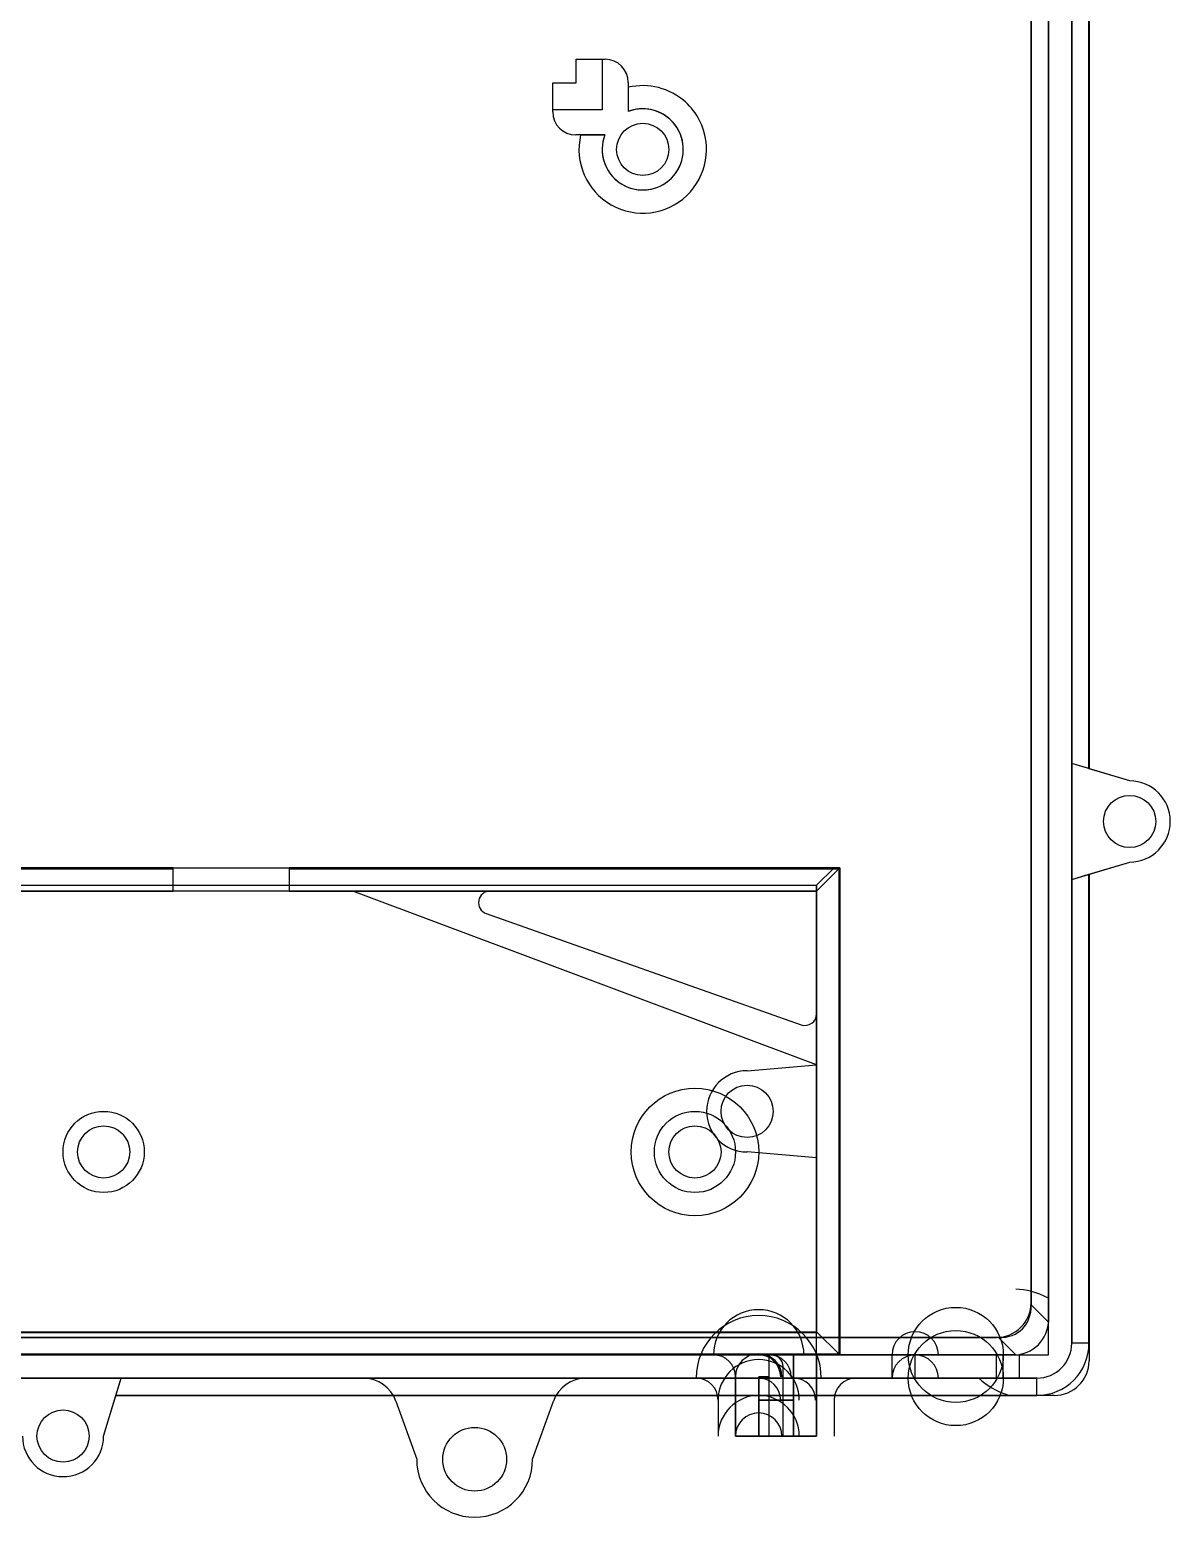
# Model space of a CAD drawing. Header units: millimetres. Extents: x -96 to 96, y -131 to 124.
# Drawn here: x -2.9 to 95.5, y -124 to 4.3 of the extents above; entities that cross this region are included whole.
import ezdxf

# ---------------------------------------------------------------- set-up
doc = ezdxf.new("R2010")
doc.units = ezdxf.units.MM
doc.layers.add('Body', color=7, linetype='CONTINUOUS')

msp = doc.modelspace()

# ---------------------------------------------------------------- linework, layer by layer
at = {"layer": 'Body'}
for p, q in [((85, -110, 2), (85, 110, 2)), ((85, -110, 2), (85, 110, 2)), ((87, -109), (87, 109)), ((87, -109), (87, 109)), ((87, 109, 64), (87, -109, 64)), ((87, 109, 64), (87, -109, 64)), ((87, -109, 62), (87, 109, 62)), ((87, -109, 62), (87, 109, 62)), ((85, 107.172, 59.51), (85, -107.172, 59.51)), ((85, 107.172, 59.51), (85, -107.172, 59.51)), ((85, -107, 62), (85, 107, 62)), ((85, -107, 62), (85, 107, 62)), ((85, 107, 64), (85, -107, 64)), ((85, 107, 64), (85, -107, 64)), ((83.5, -105.5, 61), (83.5, 105.5, 61)), ((83.5, -105.5, 61), (83.5, 105.5, 61)), ((83.5, -105.5, 64), (83.5, 105.5, 64)), ((83.5, -105.5, 64), (83.5, 105.5, 64)), ((83.51, 105.682, 61), (83.51, -105.682, 61)), ((83.51, 105.682, 61), (83.51, -105.682, 61)), ((88.49, -59.447, 61), (88.49, 59.447, 61)), ((88.49, -59.447, 61), (88.49, 59.447, 61)), ((88.5, 59.45, 64), (88.5, -59.45, 64)), ((88.5, 59.45, 61), (88.5, -59.45, 61)), ((88.5, 59.45, 64), (88.5, -59.45, 64)), ((88.5, 59.45, 61), (88.5, -59.45, 61)), ((87, -59, 59.51), (87, 59, 59.51)), ((87, -59, 59.51), (87, 59, 59.51)), ((44.25, -0.3, 2), (44.25, 1.7192, 2)), ((44.25, 1.7192, 2), (46.75, 1.7192, 2)), ((44.25, -0.3, 2), (44.25, 1.7192, 2)), ((44.25, 1.7192, 2), (44.25, 1.7192, 7.5)), ((44.25, -0.3, 7.5), (44.25, 1.7192, 7.5)), ((44.25, 1.7192, 2), (46.75, 1.7192, 2)), ((44.25, 1.7192, 2), (44.25, 1.7192, 7.5)), ((44.25, 1.7192, 7.5), (46.5, 1.7192, 7.5)), ((44.25, -0.3, 7.5), (44.25, 1.7192, 7.5)), ((44.25, 1.7192, 7.5), (46.5, 1.7192, 7.5)), ((46.5, 1.7192, 9), (46.75, 1.7192, 9)), ((46.5, 1.7192, 7.5), (46.5, 1.7192, 9)), ((46.5, 1.7192, 9), (46.5, -2.65, 9)), ((46.5, 1.7192, 9), (46.75, 1.7192, 9)), ((46.5, 1.7192, 7.5), (46.5, -2.65, 7.5)), ((46.5, 1.7192, 9), (46.5, -2.65, 9)), ((46.5, 1.7192, 7.5), (46.5, -2.65, 7.5)), ((46.5, 1.7192, 7.5), (46.5, 1.7192, 9)), ((46.75, 1.7192, 2), (46.75, 1.7192, 9)), ((46.75, 1.7192, 2), (46.75, 1.7192, 9)), ((42.2308, -2.8, 2), (42.2308, -0.3, 2)), ((42.2308, -0.3, 2), (44.25, -0.3, 2)), ((42.2308, -2.8, 2), (42.2308, -0.3, 2)), ((42.2308, -0.3, 2), (42.2308, -0.3, 7.5)), ((42.2308, -2.65, 7.5), (42.2308, -0.3, 7.5)), ((42.2308, -0.3, 2), (44.25, -0.3, 2)), ((42.2308, -0.3, 7.5), (44.25, -0.3, 7.5)), ((42.2308, -0.3, 2), (42.2308, -0.3, 7.5)), ((42.2308, -2.65, 7.5), (42.2308, -0.3, 7.5)), ((42.2308, -0.3, 7.5), (44.25, -0.3, 7.5)), ((44.25, -0.3, 2), (44.25, -0.3, 7.5)), ((44.25, -0.3, 2), (44.25, -0.3, 7.5)), ((48.75, -0.2808, 2), (48.75, -0.6939, 2)), ((48.75, -0.2808, 9), (48.75, -2.7808, 9)), ((48.75, -0.2808, 2), (48.75, -0.6939, 2)), ((48.75, -0.2808, 2), (48.75, -0.2808, 9)), ((48.75, -0.2808, 2), (48.75, -0.2808, 9)), ((48.75, -0.2808, 9), (48.75, -2.7808, 9)), ((42.2308, -2.8, 9), (42.2308, -2.65, 9)), ((42.2308, -2.65, 9), (42.2308, -2.65, 7.5)), ((42.2308, -2.8, 9), (42.2308, -2.65, 9)), ((46.5, -2.65, 9), (42.2308, -2.65, 9)), ((46.5, -2.65, 7.5), (42.2308, -2.65, 7.5)), ((46.5, -2.65, 9), (42.2308, -2.65, 9)), ((42.2308, -2.65, 9), (42.2308, -2.65, 7.5)), ((46.5, -2.65, 7.5), (42.2308, -2.65, 7.5)), ((42.2308, -2.8, 2), (42.2308, -2.8, 9)), ((42.2308, -2.8, 2), (42.2308, -2.8, 9)), ((46.5, -2.65, 9), (46.5, -2.65, 7.5)), ((46.5, -2.65, 9), (46.5, -2.65, 7.5)), ((48.75, -2.7808, 4), (48.75, -2.7808, 9)), ((48.75, -2.7808, 4), (48.75, -2.7808, 9)), ((44.6439, -4.8, 2), (44.2308, -4.8, 2)), ((46.7308, -4.8, 9), (44.2308, -4.8, 9)), ((44.6439, -4.8, 2), (44.2308, -4.8, 2)), ((44.2308, -4.8, 2), (44.2308, -4.8, 9)), ((44.2308, -4.8, 2), (44.2308, -4.8, 9)), ((46.7308, -4.8, 9), (44.2308, -4.8, 9)), ((46.7308, -4.8, 4), (46.7308, -4.8, 9)), ((46.7308, -4.8, 4), (46.7308, -4.8, 9)), ((52.25, -6.05, 2), (52.25, -6.05, 9)), ((52.25, -6.05, 2), (52.25, -6.05, 9)), ((87, -59, 59.51), (87, -59, 56)), ((87, -59, 56), (87, -69, 56)), ((88.49, -59.447, 61), (87, -59, 59.51)), ((88.49, -59.447, 61), (87, -59, 59.51)), ((87, -59, 59.51), (87, -59, 56)), ((92, -60.5, 56), (87, -59, 56)), ((92, -60.5, 56), (87, -59, 56)), ((87, -59, 56), (87, -69, 56)), ((88.5, -59.45, 61), (88.49, -59.447, 61)), ((88.5, -59.45, 61), (88.49, -59.447, 61)), ((92, -60.5, 64), (88.5, -59.45, 64)), ((92, -60.5, 64), (88.5, -59.45, 64)), ((88.5, -59.45, 61), (88.5, -59.45, 64)), ((88.5, -59.45, 61), (88.5, -59.45, 64)), ((92, -60.5, 64), (92, -60.5, 56)), ((92, -60.5, 64), (92, -60.5, 56)), ((94.25, -64, 64), (94.25, -64, 57)), ((94.25, -64, 64), (94.25, -64, 57)), ((87, -69, 56), (92, -67.5, 56)), ((87, -69, 56), (92, -67.5, 56)), ((88.5, -68.55, 64), (92, -67.5, 64)), ((88.5, -68.55, 64), (92, -67.5, 64)), ((92, -67.5, 64), (92, -67.5, 56)), ((92, -67.5, 64), (92, -67.5, 56)), ((9.5, -68, 39), (-85, -68, 39)), ((9.5, -68, 39), (-85, -68, 39)), ((-84.9, -68.1, 39), (9.5, -68.1, 39)), ((-84.9, -68.1, 39), (9.5, -68.1, 39)), ((-8.5, -68, 29), (66.5, -68, 29)), ((-8.5, -68, 29), (66.5, -68, 29)), ((9.5, -68.1, 39), (9.5, -68, 39)), ((9.5, -68, 35), (19.5, -68, 35)), ((9.5, -68, 39), (9.5, -68, 35)), ((9.5, -68.1, 39), (9.5, -68, 39)), ((9.5, -68, 39), (9.5, -68, 35)), ((9.5, -70, 35), (9.5, -68, 35)), ((9.5, -68, 35), (19.5, -68, 35)), ((9.5, -70, 35), (9.5, -68, 35)), ((9.5, -70, 37.1), (9.5, -68.1, 39)), ((9.5, -70, 37.1), (9.5, -68.1, 39)), ((19.5, -68, 39), (19.5, -68.1, 39)), ((67, -68, 39), (19.5, -68, 39)), ((67, -68, 39), (19.5, -68, 39)), ((19.5, -68, 39), (19.5, -68, 35)), ((19.5, -68, 39), (19.5, -68.1, 39)), ((19.5, -68, 35), (19.5, -70, 35)), ((19.5, -68, 39), (19.5, -68, 35)), ((19.5, -68, 35), (19.5, -70, 35)), ((19.5, -68.1, 39), (66.9, -68.1, 39)), ((19.5, -68.1, 39), (19.5, -70, 37.1)), ((19.5, -68.1, 39), (66.9, -68.1, 39)), ((19.5, -68.1, 39), (19.5, -70, 37.1)), ((66.5, -68, 2), (65, -69.5, 2)), ((66.5, -68, 29), (65, -69.5, 27.5)), ((66.5, -68, 2), (65, -69.5, 2)), ((66.5, -68, 29), (65, -69.5, 27.5)), ((65, -70, 37.1), (66.9, -68.1, 39)), ((65, -70, 37.1), (66.9, -68.1, 39)), ((66.5, -68, 2), (67, -68, 2)), ((66.5, -68, 29), (66.5, -68, 2)), ((66.5, -68, 2), (67, -68, 2)), ((66.5, -68, 29), (66.5, -68, 2)), ((66.9, -68.1, 39), (66.9, -109.9, 39)), ((66.9, -68.1, 39), (66.9, -109.9, 39)), ((67, -68, 2), (67, -110, 2)), ((67, -110, 39), (67, -68, 39)), ((67, -68, 2), (67, -110, 2)), ((67, -68, 2), (67, -68, 39)), ((67, -110, 39), (67, -68, 39)), ((67, -68, 2), (67, -68, 39)), ((87, -69, 59.51), (88.49, -68.553, 61)), ((87, -69, 59.51), (88.49, -68.553, 61)), ((87, -69, 59.51), (87, -69, 56)), ((87, -109, 59.51), (87, -69, 59.51)), ((87, -69, 59.51), (87, -69, 56)), ((87, -109, 59.51), (87, -69, 59.51)), ((88.49, -68.553, 61), (88.5, -68.55, 61)), ((88.49, -68.553, 61), (88.5, -68.55, 61)), ((88.49, -109, 61), (88.49, -68.553, 61)), ((88.49, -109, 61), (88.49, -68.553, 61)), ((88.5, -68.55, 64), (88.5, -110.5, 64)), ((88.5, -68.55, 61), (88.5, -110.5, 61)), ((88.5, -68.55, 64), (88.5, -68.55, 61)), ((88.5, -68.55, 61), (88.5, -110.5, 61)), ((88.5, -68.55, 64), (88.5, -110.5, 64)), ((88.5, -68.55, 64), (88.5, -68.55, 61)), ((-83, -70, 37.1), (9.5, -70, 37.1)), ((-83, -70, 37.1), (9.5, -70, 37.1)), ((-7, -69.5, 27.5), (65, -69.5, 27.5)), ((-7, -69.5, 27.5), (65, -69.5, 27.5)), ((65, -70, 27.5), (-7, -70, 27.5)), ((65, -70, 27.5), (-7, -70, 27.5)), ((9.5, -70, 37.1), (9.5, -70, 35)), ((19.5, -70, 35), (9.5, -70, 35)), ((9.5, -70, 37.1), (9.5, -70, 35)), ((19.5, -70, 35), (9.5, -70, 35)), ((19.5, -70, 37.1), (19.5, -70, 35)), ((19.5, -70, 37.1), (65, -70, 37.1)), ((19.5, -70, 37.1), (65, -70, 37.1)), ((19.5, -70, 37.1), (19.5, -70, 35)), ((25, -70, 33), (36.838, -70, 33)), ((65, -85, 33), (25, -70, 33)), ((25, -70, 35), (36.838, -70, 35)), ((65, -85, 35), (25, -70, 35)), ((25, -70, 33), (36.838, -70, 33)), ((25, -70, 33), (25, -70, 35)), ((25, -70, 35), (36.838, -70, 35)), ((25, -70, 33), (25, -70, 35)), ((65, -85, 33), (25, -70, 33)), ((65, -85, 35), (25, -70, 35)), ((36.838, -70, 33), (36.838, -70, 35)), ((36.838, -70, 33), (36.838, -70, 35)), ((65, -110, 2), (65, -69.5, 2)), ((65, -69.5, 27.5), (65, -69.5, 2)), ((65, -69.5, 27.5), (65, -70, 27.5)), ((65, -110, 2), (65, -69.5, 2)), ((65, -69.5, 27.5), (65, -69.5, 2)), ((65, -69.5, 27.5), (65, -70, 27.5)), ((65, -70, 27.5), (65, -70, 37.1)), ((65, -70, 37.1), (65, -108, 37.1)), ((65, -70, 27.5), (65, -70, 37.1)), ((65, -70, 37.1), (65, -108, 37.1)), ((36.5051, -71.943, 33), (63.6672, -81.5296, 33)), ((36.5051, -71.943, 35), (63.6672, -81.5296, 35)), ((36.5051, -71.943, 33), (63.6672, -81.5296, 33)), ((36.5051, -71.943, 33), (36.5051, -71.943, 35)), ((36.5051, -71.943, 35), (63.6672, -81.5296, 35)), ((36.5051, -71.943, 33), (36.5051, -71.943, 35)), ((65, -80.5866, 33), (65, -85, 33)), ((65, -80.5866, 33), (65, -80.5866, 35)), ((65, -85, 35), (65, -80.5866, 35)), ((65, -80.5866, 33), (65, -85, 33)), ((65, -80.5866, 33), (65, -80.5866, 35)), ((65, -85, 35), (65, -80.5866, 35)), ((63.6672, -81.5296, 33), (63.6672, -81.5296, 35)), ((63.6672, -81.5296, 33), (63.6672, -81.5296, 35)), ((59, -85.5, 27), (65, -85, 27)), ((59, -85.5, 35), (65, -85, 35)), ((59, -85.5, 27), (65, -85, 27)), ((59, -85.5, 35), (65, -85, 35)), ((59, -85.5, 27), (59, -85.5, 35)), ((59, -85.5, 27), (59, -85.5, 35)), ((65, -85, 27), (65, -85, 33)), ((65, -85, 27), (65, -93, 27)), ((65, -85, 35), (65, -93, 35)), ((65, -85, 27), (65, -85, 33)), ((65, -85, 33), (65, -85, 35)), ((65, -85, 27), (65, -93, 27)), ((65, -85, 35), (65, -93, 35)), ((65, -85, 33), (65, -85, 35)), ((61.25, -89, 35), (61.25, -89, 28)), ((61.25, -89, 35), (61.25, -89, 28)), ((5.75, -92.5, 2), (5.75, -92.5, 9)), ((5.75, -92.5, 2), (5.75, -92.5, 9)), ((7, -92.5, 2), (7, -92.5, 9)), ((7, -92.5, 2), (7, -92.5, 9)), ((56.75, -92.5, 2), (56.75, -92.5, 9)), ((56.75, -92.5, 2), (56.75, -92.5, 9)), ((58, -92.5, 4), (58, -92.5, 9)), ((58, -92.5, 4), (58, -92.5, 9)), ((65, -93, 27), (59, -92.5, 27)), ((59, -92.5, 27), (59, -92.5, 35)), ((65, -93, 27), (59, -92.5, 27)), ((65, -93, 35), (59, -92.5, 35)), ((65, -93, 35), (59, -92.5, 35)), ((59, -92.5, 27), (59, -92.5, 35)), ((65, -93, 27), (65, -93, 35)), ((65, -93, 27), (65, -93, 35)), ((83.5, -105.5, 61), (83.5, -105.5, 64)), ((83.5, -105.5, 61), (83.5, -105.5, 64)), ((83.51, -105.682, 61), (85, -107.172, 59.51)), ((83.51, -105.682, 61), (85, -107.172, 59.51)), ((85, -107, 62), (85, -107, 64)), ((85, -107, 62), (85, -107, 64)), ((65, -108.1, 37), (-83.1, -108.1, 37)), ((65, -108.1, 37), (-83.1, -108.1, 37)), ((-83, -108, 37.1), (65, -108, 37.1)), ((-83, -108, 37), (65, -108, 37)), ((-83, -108, 37), (65, -108, 37)), ((-83, -108, 37.1), (65, -108, 37.1)), ((80.6816, -108.51, 61), (-80.6816, -108.51, 61)), ((80.6816, -108.51, 61), (-80.6816, -108.51, 61)), ((-80.5, -108.5, 61), (80.5, -108.5, 61)), ((-80.5, -108.5, 61), (80.5, -108.5, 61)), ((-80.5, -108.5, 64), (80.5, -108.5, 64)), ((-80.5, -108.5, 64), (80.5, -108.5, 64)), ((65, -108, 37.1), (65, -108, 37)), ((65, -108, 37), (65, -108.1, 37)), ((65, -108, 37.1), (66.9, -109.9, 39)), ((65, -108, 37.1), (65, -108, 37)), ((65, -108, 37), (65, -108.1, 37)), ((65, -108, 37.1), (66.9, -109.9, 39)), ((65, -110, 35.1), (65, -108.1, 37)), ((65, -110, 35.1), (65, -108.1, 37)), ((80.5, -108.5, 61), (80.5, -108.5, 64)), ((80.5, -108.5, 61), (80.5, -108.5, 64)), ((80.6816, -108.51, 61), (82.1716, -110, 59.51)), ((80.6816, -108.51, 61), (82.1716, -110, 59.51)), ((87, -109), (87, -109, 59.51)), ((87, -109), (87, -109, 59.51)), ((88.49, -109, 61), (87, -109, 59.51)), ((88.49, -109, 61), (87, -109, 59.51)), ((87, -109, 62), (87, -109, 64)), ((87, -109, 62), (87, -109, 64)), ((65, -110, 35.1), (-85, -110, 35.1)), ((-85, -110, 2), (65, -110, 2)), ((-85, -110, 39), (67, -110, 39)), ((65, -110, 35.1), (-85, -110, 35.1)), ((-85, -110, 2), (65, -110, 2)), ((-85, -110, 39), (67, -110, 39)), ((-84.9, -109.9, 39), (66.9, -109.9, 39)), ((-84.9, -109.9, 39), (66.9, -109.9, 39)), ((82.1716, -110, 59.51), (-82.1716, -110, 59.51)), ((82.1716, -110, 59.51), (-82.1716, -110, 59.51)), ((-82, -110, 62), (82, -110, 62)), ((-82, -110, 62), (82, -110, 62)), ((82, -110, 64), (-82, -110, 64)), ((82, -110, 64), (-82, -110, 64)), ((60.9, -110, 23.5333), (56.1, -110, 23.5333)), ((56.1, -110, 23.5333), (56.1, -110, 30.1)), ((60.9, -110, 13.7667), (56.1, -110, 13.7667)), ((56.1, -110, 13.7667), (56.1, -110, 22.3333)), ((60.9, -110, 22.3333), (56.1, -110, 22.3333)), ((60.9, -110, 12.5667), (56.1, -110, 12.5667)), ((56.1, -110, 6), (56.1, -110, 12.5667)), ((60.9, -110, 23.5333), (56.1, -110, 23.5333)), ((56.1, -110, 23.5333), (56.1, -110, 30.1)), ((60.9, -110, 13.7667), (56.1, -110, 13.7667)), ((56.1, -110, 13.7667), (56.1, -110, 22.3333)), ((60.9, -110, 22.3333), (56.1, -110, 22.3333)), ((60.9, -110, 12.5667), (56.1, -110, 12.5667)), ((56.1, -110, 6), (56.1, -110, 12.5667)), ((60, -110, 34), (60.9, -110, 34)), ((60.9, -110, 2.1), (60, -110, 2.1)), ((60, -110, 34), (60.9, -110, 34)), ((60.9, -110, 2.1), (60, -110, 2.1)), ((60.9, -110, 23.5333), (60.9, -110, 34)), ((60.9, -110, 13.7667), (60.9, -110, 22.3333)), ((60.9, -110, 12.5667), (60.9, -110, 2.1)), ((60.9, -117, 23.5333), (60.9, -110, 23.5333)), ((60.9, -117, 23.5333), (60.9, -110, 23.5333)), ((60.9, -110, 23.5333), (60.9, -110, 34)), ((60.9, -117, 13.7667), (60.9, -110, 13.7667)), ((60.9, -117, 22.3333), (60.9, -110, 22.3333)), ((60.9, -110, 13.7667), (60.9, -110, 22.3333)), ((60.9, -117, 13.7667), (60.9, -110, 13.7667)), ((60.9, -117, 22.3333), (60.9, -110, 22.3333)), ((60.9, -110, 12.5667), (60.9, -110, 2.1)), ((60.9, -117, 12.5667), (60.9, -110, 12.5667)), ((60.9, -117, 12.5667), (60.9, -110, 12.5667)), ((61.1, -110, 32.1), (63, -110, 32.1)), ((61.1, -110, 32.1), (61.1, -110, 23.5333)), ((65, -110, 23.5333), (61.1, -110, 23.5333)), ((65, -110, 22.3333), (61.1, -110, 22.3333)), ((61.1, -110, 22.3333), (61.1, -110, 13.7667)), ((65, -110, 13.7667), (61.1, -110, 13.7667)), ((63, -110, 4), (61.1, -110, 4)), ((61.1, -110, 12.5667), (61.1, -110, 4)), ((65, -110, 12.5667), (61.1, -110, 12.5667)), ((61.1, -110, 32.1), (63, -110, 32.1)), ((61.1, -110, 32.1), (61.1, -110, 23.5333)), ((65, -110, 23.5333), (61.1, -110, 23.5333)), ((65, -110, 22.3333), (61.1, -110, 22.3333)), ((61.1, -110, 22.3333), (61.1, -110, 13.7667)), ((65, -110, 13.7667), (61.1, -110, 13.7667)), ((63, -110, 4), (61.1, -110, 4)), ((61.1, -110, 12.5667), (61.1, -110, 4)), ((65, -110, 12.5667), (61.1, -110, 12.5667)), ((63, -117, 32.1), (63, -110, 32.1)), ((63, -117, 32.1), (63, -110, 32.1)), ((63, -110, 4), (63, -117, 4)), ((63, -110, 4), (63, -117, 4)), ((65, -110, 30.1), (65, -110, 35.1)), ((65, -110, 23.5333), (65, -110, 22.3333)), ((65, -110, 2), (65, -110, 6)), ((65, -110, 13.7667), (65, -110, 12.5667)), ((65, -110, 30.1), (65, -117, 30.1)), ((65, -117, 23.5333), (65, -110, 23.5333)), ((65, -110, 2), (65, -110, 6)), ((65, -117, 6), (65, -110, 6)), ((65, -117, 12.5667), (65, -110, 12.5667)), ((65, -110, 13.7667), (65, -110, 12.5667)), ((65, -117, 13.7667), (65, -110, 13.7667)), ((65, -110, 30.1), (65, -110, 35.1)), ((65, -117, 22.3333), (65, -110, 22.3333)), ((65, -110, 30.1), (65, -117, 30.1)), ((65, -110, 23.5333), (65, -110, 22.3333)), ((65, -117, 23.5333), (65, -110, 23.5333)), ((65, -117, 22.3333), (65, -110, 22.3333)), ((65, -117, 6), (65, -110, 6)), ((65, -117, 13.7667), (65, -110, 13.7667)), ((65, -117, 12.5667), (65, -110, 12.5667)), ((67, -110, 39), (67, -110, 2)), ((67, -110, 2), (85, -110, 2)), ((67, -110, 2), (85, -110, 2)), ((67, -110, 39), (67, -110, 2)), ((71.5, -112, 27), (71.5, -110, 27)), ((71.5, -112, 24), (71.5, -110, 24)), ((71.5, -112, 27), (71.5, -110, 27)), ((71.5, -110, 27), (71.5, -110, 24)), ((71.5, -112, 24), (71.5, -110, 24)), ((71.5, -110, 27), (71.5, -110, 24)), ((73.5, -112, 29), (73.5, -110, 29)), ((80.5, -110, 29), (73.5, -110, 29)), ((73.5, -112, 29), (73.5, -110, 29)), ((73.5, -112, 22), (73.5, -110, 22)), ((73.5, -112, 22), (73.5, -110, 22)), ((73.5, -110, 22), (80.5, -110, 22)), ((73.5, -110, 22), (80.5, -110, 22)), ((80.5, -110, 29), (73.5, -110, 29)), ((80.5, -112, 29), (80.5, -110, 29)), ((80.5, -112, 29), (80.5, -110, 29)), ((80.5, -112, 22), (80.5, -110, 22)), ((80.5, -112, 22), (80.5, -110, 22)), ((81.1, -112, 12), (81.1, -110, 12)), ((81.1, -112, 12), (81.1, -110, 12)), ((82, -110, 62), (82, -110, 64)), ((82, -110, 62), (82, -110, 64)), ((82.5, -112, 27), (82.5, -110, 27)), ((82.5, -112, 27), (82.5, -110, 27)), ((82.5, -112, 24), (82.5, -110, 24)), ((82.5, -110, 24), (82.5, -110, 27)), ((82.5, -112, 24), (82.5, -110, 24)), ((82.5, -110, 24), (82.5, -110, 27)), ((85, -110, 58.7521), (85, -110, 2)), ((85, -110, 58.7521), (85, -110, 2)), ((62.1, -117, 32.1), (62.1, -111, 32.1)), ((62.1, -111, 32.1), (62.1, -111, 23.5333)), ((62.1, -117, 23.5333), (62.1, -111, 23.5333)), ((62.1, -117, 22.3333), (62.1, -111, 22.3333)), ((62.1, -111, 22.3333), (62.1, -111, 13.7667)), ((62.1, -117, 13.7667), (62.1, -111, 13.7667)), ((62.1, -117, 4), (62.1, -111, 4)), ((62.1, -111, 12.5667), (62.1, -111, 4)), ((62.1, -117, 12.5667), (62.1, -111, 12.5667)), ((62.1, -117, 23.5333), (62.1, -111, 23.5333)), ((62.1, -111, 32.1), (62.1, -111, 23.5333)), ((62.1, -117, 32.1), (62.1, -111, 32.1)), ((62.1, -117, 13.7667), (62.1, -111, 13.7667)), ((62.1, -111, 22.3333), (62.1, -111, 13.7667)), ((62.1, -117, 22.3333), (62.1, -111, 22.3333)), ((62.1, -117, 4), (62.1, -111, 4)), ((62.1, -111, 12.5667), (62.1, -111, 4)), ((62.1, -117, 12.5667), (62.1, -111, 12.5667)), ((88.5, -110.5, 61), (88.5, -110.5, 64)), ((88.5, -110.5, 61), (88.5, -110.5, 64)), ((84, -112, 64), (-84, -112, 64)), ((84, -112, 64), (-84, -112, 64)), ((-84, -112, 62), (84, -112, 62)), ((-84, -112, 62), (84, -112, 62)), ((-25.8858, -112), (25.8858, -112)), ((-25.8858, -112), (25.8858, -112)), ((5, -112, 56), (-5, -112, 56)), ((5, -112, 56), (-5, -112, 56)), ((3.5, -117, 56), (5, -112, 56)), ((3.5, -117, 56), (5, -112, 56)), ((4.553, -113.49, 61), (5, -112, 59.51)), ((4.553, -113.49, 61), (5, -112, 59.51)), ((5, -112, 59.51), (5, -112, 56)), ((5, -112, 59.51), (84, -112, 59.51)), ((5, -112, 59.51), (5, -112, 56)), ((5, -112, 59.51), (84, -112, 59.51)), ((25.8858, -112), (25.8858, -112, 5)), ((28, -112, 5), (25.8858, -112, 5)), ((28, -112), (25.8858, -112)), ((25.8858, -112), (25.8858, -112, 5)), ((28, -112, 5), (25.8858, -112, 5)), ((28, -112), (25.8858, -112)), ((43, -112, 5), (28, -112, 5)), ((43, -112), (28, -112)), ((43, -112, 5), (28, -112, 5)), ((43, -112), (28, -112)), ((43, -112, 5), (45.1142, -112, 5)), ((45.1142, -112), (43, -112)), ((43, -112, 5), (45.1142, -112, 5)), ((45.1142, -112), (43, -112)), ((45.1142, -112), (84, -112)), ((45.1142, -112), (45.1142, -112, 5)), ((45.1142, -112), (84, -112)), ((45.1142, -112), (45.1142, -112, 5)), ((54.6, -112, 30.1), (54.6, -112, 6)), ((54.6, -112, 30.1), (54.6, -112, 6)), ((58, -117, 23.5333), (58, -111.9, 23.5333)), ((58, -111.9, 23.5333), (58, -111.9, 30.1)), ((58, -117, 13.7667), (58, -111.9, 13.7667)), ((58, -111.9, 13.7667), (58, -111.9, 22.3333)), ((58, -117, 22.3333), (58, -111.9, 22.3333)), ((58, -117, 12.5667), (58, -111.9, 12.5667)), ((58, -111.9, 6), (58, -111.9, 12.5667)), ((58, -117, 30.1), (58, -111.9, 30.1)), ((58, -111.9, 23.5333), (58, -111.9, 30.1)), ((58, -117, 23.5333), (58, -111.9, 23.5333)), ((58, -117, 30.1), (58, -111.9, 30.1)), ((58, -117, 22.3333), (58, -111.9, 22.3333)), ((58, -111.9, 13.7667), (58, -111.9, 22.3333)), ((58, -117, 13.7667), (58, -111.9, 13.7667)), ((58, -117, 12.5667), (58, -111.9, 12.5667)), ((58, -111.9, 6), (58, -111.9, 12.5667)), ((58, -111.9, 6), (58, -117, 6)), ((58, -111.9, 6), (58, -117, 6)), ((60, -111.9, 32.1), (60.9, -111.9, 32.1)), ((60.9, -111.9, 4), (60, -111.9, 4)), ((60, -111.9, 32.1), (60.9, -111.9, 32.1)), ((60, -111.9, 32.1), (60, -117, 32.1)), ((60, -111.9, 32.1), (60, -117, 32.1)), ((60, -117, 4), (60, -111.9, 4)), ((60.9, -111.9, 4), (60, -111.9, 4)), ((60, -117, 4), (60, -111.9, 4)), ((63, -112, 35.5), (60, -112, 35.5)), ((60, -112, 0.6), (63, -112, 0.6)), ((63, -112, 35.5), (60, -112, 35.5)), ((60, -112, 0.6), (63, -112, 0.6)), ((60.9, -117, 32.1), (60.9, -111.9, 32.1)), ((60.9, -117, 4), (60.9, -111.9, 4)), ((60.9, -117, 32.1), (60.9, -111.9, 32.1)), ((60.9, -117, 4), (60.9, -111.9, 4)), ((68.4, -112, 6), (68.4, -112, 30.1)), ((68.4, -112, 6), (68.4, -112, 30.1)), ((71.5, -112, 24), (71.5, -112, 27)), ((71.5, -112, 24), (71.5, -112, 27)), ((73.5, -112, 29), (80.5, -112, 29)), ((80.5, -112, 22), (73.5, -112, 22)), ((73.5, -112, 29), (80.5, -112, 29)), ((80.5, -112, 22), (73.5, -112, 22)), ((82.5, -112, 27), (82.5, -112, 24)), ((82.5, -112, 27), (82.5, -112, 24)), ((84, -112), (84, -112, 59.51)), ((84, -113.49, 61), (84, -112, 59.51)), ((84, -112), (84, -112, 59.51)), ((84, -113.49, 61), (84, -112, 59.51)), ((84, -112, 62), (84, -112, 64)), ((84, -112, 62), (84, -112, 64)), ((3.5, -117, 64), (4.55, -113.5, 64)), ((3.5, -117, 64), (4.55, -113.5, 64)), ((4.55, -113.5, 61), (4.553, -113.49, 61)), ((4.55, -113.5, 61), (4.553, -113.49, 61)), ((4.55, -113.5, 61), (4.55, -113.5, 64)), ((85.5, -113.5, 64), (4.55, -113.5, 64)), ((85.5, -113.5, 61), (4.55, -113.5, 61)), ((4.55, -113.5, 61), (4.55, -113.5, 64)), ((85.5, -113.5, 64), (4.55, -113.5, 64)), ((85.5, -113.5, 61), (4.55, -113.5, 61)), ((4.553, -113.49, 61), (84, -113.49, 61)), ((4.553, -113.49, 61), (84, -113.49, 61)), ((28.7111, -113.991), (28.7111, -113.991, 5)), ((28.7111, -113.991, 5), (30.5, -119, 5)), ((28.7111, -113.991), (30.5, -119)), ((28.7111, -113.991), (30.5, -119)), ((28.7111, -113.991), (28.7111, -113.991, 5)), ((28.7111, -113.991, 5), (30.5, -119, 5)), ((40.5, -119, 5), (42.2889, -113.991, 5)), ((40.5, -119), (42.2889, -113.991)), ((40.5, -119), (42.2889, -113.991)), ((40.5, -119, 5), (42.2889, -113.991, 5)), ((42.2889, -113.991), (42.2889, -113.991, 5)), ((42.2889, -113.991), (42.2889, -113.991, 5)), ((56.5, -113.9, 30.1), (56.5, -113.9, 6)), ((56.5, -113.9, 30.1), (56.5, -117, 30.1)), ((56.5, -113.9, 6), (56.5, -117, 6)), ((56.5, -113.9, 30.1), (56.5, -113.9, 6)), ((56.5, -113.9, 30.1), (56.5, -117, 30.1)), ((56.5, -113.9, 6), (56.5, -117, 6)), ((63, -113.9, 33.6), (60, -113.9, 33.6)), ((60, -113.9, 2.5), (63, -113.9, 2.5)), ((60, -113.9, 33.6), (60, -117, 33.6)), ((60, -113.9, 33.6), (60, -117, 33.6)), ((63, -113.9, 33.6), (60, -113.9, 33.6)), ((60, -113.9, 2.5), (60, -117, 2.5)), ((60, -113.9, 2.5), (63, -113.9, 2.5)), ((60, -113.9, 2.5), (60, -117, 2.5)), ((63, -113.9, 33.6), (63, -117, 33.6)), ((63, -113.9, 33.6), (63, -117, 33.6)), ((63, -113.9, 2.5), (63, -117, 2.5)), ((63, -113.9, 2.5), (63, -117, 2.5)), ((66.5, -113.9, 6), (66.5, -113.9, 30.1)), ((66.5, -113.9, 30.1), (66.5, -117, 30.1)), ((66.5, -113.9, 30.1), (66.5, -117, 30.1)), ((66.5, -113.9, 6), (66.5, -113.9, 30.1)), ((66.5, -113.9, 6), (66.5, -117, 6)), ((66.5, -113.9, 6), (66.5, -117, 6)), ((85.5, -113.5, 61), (85.5, -113.5, 64)), ((85.5, -113.5, 61), (85.5, -113.5, 64)), ((2.25, -117, 64), (2.25, -117, 57)), ((2.25, -117, 64), (2.25, -117, 57)), ((3.5, -117, 64), (3.5, -117, 56)), ((3.5, -117, 64), (3.5, -117, 56)), ((56.5, -117, 6), (56.5, -117, 30.1)), ((56.5, -117, 6), (56.5, -117, 30.1)), ((58, -117, 23.5333), (60.9, -117, 23.5333)), ((58, -117, 13.7667), (60.9, -117, 13.7667)), ((60.9, -117, 22.3333), (58, -117, 22.3333)), ((60.9, -117, 12.5667), (58, -117, 12.5667)), ((58, -117, 23.5333), (58, -117, 30.1)), ((58, -117, 23.5333), (60.9, -117, 23.5333)), ((58, -117, 13.7667), (60.9, -117, 13.7667)), ((60.9, -117, 22.3333), (58, -117, 22.3333)), ((58, -117, 13.7667), (58, -117, 22.3333)), ((60.9, -117, 12.5667), (58, -117, 12.5667)), ((58, -117, 6), (58, -117, 12.5667)), ((58, -117, 23.5333), (58, -117, 30.1)), ((58, -117, 13.7667), (58, -117, 22.3333)), ((58, -117, 6), (58, -117, 12.5667)), ((60, -117, 33.6), (63, -117, 33.6)), ((63, -117, 2.5), (60, -117, 2.5)), ((60, -117, 33.6), (63, -117, 33.6)), ((63, -117, 2.5), (60, -117, 2.5)), ((60, -117, 32.1), (60.9, -117, 32.1)), ((60.9, -117, 4), (60, -117, 4)), ((60, -117, 32.1), (60.9, -117, 32.1)), ((60.9, -117, 4), (60, -117, 4)), ((60.9, -117, 23.5333), (60.9, -117, 32.1)), ((60.9, -117, 13.7667), (60.9, -117, 22.3333)), ((60.9, -117, 4), (60.9, -117, 12.5667)), ((60.9, -117, 23.5333), (60.9, -117, 32.1)), ((60.9, -117, 13.7667), (60.9, -117, 22.3333)), ((60.9, -117, 4), (60.9, -117, 12.5667)), ((62.1, -117, 32.1), (63, -117, 32.1)), ((62.1, -117, 23.5333), (65, -117, 23.5333)), ((65, -117, 22.3333), (62.1, -117, 22.3333)), ((62.1, -117, 13.7667), (65, -117, 13.7667)), ((63, -117, 4), (62.1, -117, 4)), ((65, -117, 12.5667), (62.1, -117, 12.5667)), ((62.1, -117, 32.1), (63, -117, 32.1)), ((62.1, -117, 32.1), (62.1, -117, 23.5333)), ((62.1, -117, 23.5333), (65, -117, 23.5333)), ((65, -117, 22.3333), (62.1, -117, 22.3333)), ((62.1, -117, 22.3333), (62.1, -117, 13.7667)), ((62.1, -117, 13.7667), (65, -117, 13.7667)), ((65, -117, 12.5667), (62.1, -117, 12.5667)), ((62.1, -117, 12.5667), (62.1, -117, 4)), ((63, -117, 4), (62.1, -117, 4)), ((62.1, -117, 32.1), (62.1, -117, 23.5333)), ((62.1, -117, 22.3333), (62.1, -117, 13.7667)), ((62.1, -117, 12.5667), (62.1, -117, 4)), ((65, -117, 12.5667), (65, -117, 6)), ((65, -117, 22.3333), (65, -117, 13.7667)), ((65, -117, 30.1), (65, -117, 23.5333)), ((65, -117, 30.1), (65, -117, 23.5333)), ((65, -117, 22.3333), (65, -117, 13.7667)), ((65, -117, 12.5667), (65, -117, 6)), ((66.5, -117, 30.1), (66.5, -117, 6)), ((66.5, -117, 30.1), (66.5, -117, 6)), ((30.5, -119), (30.5, -119, 5)), ((30.5, -119), (30.5, -119, 5)), ((38.25, -119), (38.25, -119, 5)), ((38.25, -119), (38.25, -119, 5)), ((40.5, -119), (40.5, -119, 5)), ((40.5, -119), (40.5, -119, 5))]:
    msp.add_line(p, q, dxfattribs=at)
for centre, radius in [((50, -6.05), 2.25), ((50, -6.05), 2.25), ((50, -6.05), 2.25), ((50, -6.05), 2.25), ((92, -64), 2.25), ((92, -64), 2.25), ((92, -64), 2.25), ((92, -64), 2.25), ((54.5, -92.5), 5.5), ((54.5, -92.5), 5.5), ((59, -89), 2.25), ((59, -89), 2.25), ((59, -89), 2.25), ((59, -89), 2.25), ((3.5, -92.5), 3.5), ((3.5, -92.5), 3.5), ((3.5, -92.5), 3.5), ((3.5, -92.5), 3.5), ((54.5, -92.5), 3.5), ((54.5, -92.5), 3.5), ((54.5, -92.5), 3.5), ((54.5, -92.5), 3.5), ((3.5, -92.5), 2.25), ((3.5, -92.5), 2.25), ((3.5, -92.5), 2.25), ((3.5, -92.5), 2.25), ((54.5, -92.5), 2.25), ((54.5, -92.5), 2.25), ((54.5, -92.5), 2.25), ((54.5, -92.5), 2.25), ((77, -110), 4.1), ((77, -110), 4.1), ((77, -112), 4.1), ((77, -112), 4.1), ((0, -117), 2.25), ((0, -117), 2.25), ((0, -117), 2.25), ((0, -117), 2.25), ((35.5, -119), 2.75), ((35.5, -119), 2.75), ((35.5, -119), 2.75), ((35.5, -119), 2.75)]:
    msp.add_circle(centre, radius, dxfattribs=at)
for centre, radius, start, end in [((46.75, -0.2808, 2), 2, 0, 90), ((46.75, -0.2808, 2), 2, 0, 90), ((46.75, -0.2808, 9), 2, 0, 90), ((46.75, -0.2808, 9), 2, 0, 90), ((50, -6.05, 2), 5.5, 48.0923, 103.137), ((50, -6.05, 2), 5.5, 48.0923, 103.137), ((50, -6.05, 9), 3.5, 159.075, 110.925), ((50, -6.05, 9), 3.5, 159.075, 110.925), ((50, -6.05, 4), 3.5, 48.0923, 110.925), ((50, -6.05, 4), 3.5, 48.0923, 110.925), ((50, -6.05, 2), 5.5, 26.9686, 48.0923), ((50, -6.05, 2), 5.5, 26.9686, 48.0923), ((53.6736, -1.9568, 4), 6.66134e-16, -131.908, -90), ((53.6736, -1.9568, 4), 6.66134e-16, -131.908, -90), ((44.2308, -2.8, 2), 2, 180, -90), ((44.2308, -2.8, 2), 2, 180, -90), ((44.2308, -2.8, 9), 2, 180, -90), ((44.2308, -2.8, 9), 2, 180, -90), ((50, -6.05, 2), 5.5, 166.863, 26.9686), ((50, -6.05, 2), 5.5, 166.863, 26.9686), ((50, -6.05, 4), 3.5, 26.9686, 48.0923), ((50, -6.05, 4), 3.5, 26.9686, 48.0923), ((54.9019, -3.5557, 4), 4.44089e-16, -153.031, -90), ((54.9019, -3.5557, 4), 4.44089e-16, -153.031, -90), ((50, -6.05, 4), 3.5, 159.075, 26.9686), ((50, -6.05, 4), 3.5, 159.075, 26.9686), ((92, -64, 64), 3.5, -90, 90), ((92, -64, 56), 3.5, -90, 90), ((92, -64, 64), 3.5, -90, 90), ((92, -64, 56), 3.5, -90, 90), ((36.838, -71, 33), 1, 90, -109.44), ((36.838, -71, 35), 1, 90, -109.44), ((36.838, -71, 33), 1, 90, -109.44), ((36.838, -71, 35), 1, 90, -109.44), ((64, -80.5866, 33), 1, -109.44, 0), ((64, -80.5866, 33), 1, -109.44, 0), ((64, -80.5866, 35), 1, -109.44, 0), ((64, -80.5866, 35), 1, -109.44, 0), ((59, -89, 27), 3.5, 90, -90), ((59, -89, 35), 3.5, 90, -90), ((59, -89, 27), 3.5, 90, -90), ((59, -89, 35), 3.5, 90, -90), ((60, -92.5, 4), 0, 180, 0), ((60, -92.5, 4), 0, 180, 0), ((60, -110, 30.1), 3.9, 0, 180), ((60, -110, 30.1), 3.9, 0, 180), ((80.5, -105.5, 61), 3, -90, 0), ((80.5, -105.5, 61), 3, -90, 0), ((80.5, -105.5, 64), 3, -90, 0), ((80.5, -105.5, 64), 3, -90, 0), ((60, -112, 6), 5.4, 0, 180), ((60, -112, 6), 5.4, 0, 180), ((63, -112, 30.1), 5.4, 0, 0), ((63, -112, 30.1), 5.4, 0, 0), ((82, -107, 62), 3, -90, 0), ((82, -107, 62), 3, -90, 0), ((82, -107, 64), 3, -90, 0), ((82, -107, 64), 3, -90, 0), ((63, -110, 30.1), 2, 0, 0), ((63, -110, 30.1), 2, 0, 0), ((73.5, -110, 27), 2, 0, 180), ((73.5, -110, 27), 2, 0, 180), ((80.5, -110, 27), 2, 0, 0), ((80.5, -110, 24), 2, 0, 0), ((80.5, -110, 24), 2, 0, 0), ((80.5, -110, 27), 2, 0, 0), ((84, -109), 3, -90, 0), ((84, -109, 59.51), 3, -90, 0), ((84, -109), 3, -90, 0), ((84, -109, 64), 3, -90, 0), ((84, -109, 61), 4.49, -90, 0), ((84, -109, 61), 4.49, -90, 0), ((84, -109, 59.51), 3, -90, 0), ((84, -109, 62), 3, -90, 0), ((84, -109, 64), 3, -90, 0), ((84, -109, 62), 3, -90, 0), ((56.1, -111.9, 23.5333), 1.9, 0, 90), ((56.1, -111.9, 23.5333), 1.9, 0, 90), ((56.1, -111.9, 30.1), 1.9, 0, 90), ((56.1, -111.9, 30.1), 1.9, 0, 90), ((56.1, -111.9, 13.7667), 1.9, 0, 90), ((56.1, -111.9, 13.7667), 1.9, 0, 90), ((56.1, -111.9, 22.3333), 1.9, 0, 90), ((56.1, -111.9, 22.3333), 1.9, 0, 90), ((56.1, -111.9, 12.5667), 1.9, 0, 90), ((56.1, -111.9, 6), 1.9, 0, 90), ((56.1, -111.9, 6), 1.9, 0, 90), ((56.1, -111.9, 12.5667), 1.9, 0, 90), ((60, -111.9, 30.1), 2, 0, 180), ((60, -111.9, 30.1), 2, 0, 180), ((60, -110, 6), 1.42109e-14, 180, 0), ((60, -111.9, 34), 1.9, 0, 90), ((60, -111.9, 34), 1.9, 0, 90), ((60, -111.9, 2.1), 1.9, 0, 90), ((60, -111.9, 2.1), 1.9, 0, 90), ((60, -110, 6), 1.42109e-14, 180, 0), ((60.9, -111.9, 34), 1.9, 0, 90), ((60.9, -111.9, 34), 1.9, 0, 90), ((60.9, -111.9, 2.1), 1.9, 0, 90), ((60.9, -111.9, 2.1), 1.9, 0, 90), ((61.1, -111, 32.1), 1, 0, 90), ((61.1, -111, 32.1), 1, 0, 90), ((61.1, -111, 23.5333), 1, 0, 90), ((61.1, -111, 23.5333), 1, 0, 90), ((61.1, -111, 22.3333), 1, 0, 90), ((61.1, -111, 22.3333), 1, 0, 90), ((61.1, -111, 13.7667), 1, 0, 90), ((61.1, -111, 13.7667), 1, 0, 90), ((61.1, -111, 4), 1, 0, 90), ((61.1, -111, 12.5667), 1, 0, 90), ((61.1, -111, 4), 1, 0, 90), ((61.1, -111, 12.5667), 1, 0, 90), ((63, -110, 6), 0, 0, 0), ((63, -110, 6), 0, 0, 0), ((73.5, -112, 27), 2, 0, 180), ((73.5, -112, 27), 2, 0, 180), ((73.5, -110, 24), 1.42109e-14, 180, 0), ((73.5, -110, 24), 1.42109e-14, 180, 0), ((80.5, -112, 27), 2, 0, 0), ((80.5, -112, 24), 2, 0, 0), ((80.5, -112, 27), 2, 0, 0), ((80.5, -112, 24), 2, 0, 0), ((60, -113.9, 6), 3.5, 0, 180), ((60, -113.9, 6), 3.5, 0, 180), ((63, -113.9, 30.1), 3.5, 0, 0), ((63, -113.9, 30.1), 3.5, 0, 0), ((85.5, -110.5, 64), 3, -90, 0), ((85.5, -110.5, 61), 3, -90, 0), ((85.5, -110.5, 61), 3, -90, 0), ((85.5, -110.5, 64), 3, -90, 0), ((25.8858, -115), 3, 19.6538, 90), ((25.8858, -115, 5), 3, 19.6538, 90), ((25.8858, -115, 5), 3, 19.6538, 90), ((25.8858, -115), 3, 19.6538, 90), ((45.1142, -115, 5), 3, 90, 160.346), ((45.1142, -115), 3, 90, 160.346), ((45.1142, -115, 5), 3, 90, 160.346), ((45.1142, -115), 3, 90, 160.346), ((54.6, -113.9, 30.1), 1.9, 0, 90), ((54.6, -113.9, 30.1), 1.9, 0, 90), ((54.6, -113.9, 6), 1.9, 0, 90), ((54.6, -113.9, 6), 1.9, 0, 90), ((60, -111.9, 6), 7.10543e-15, 180, 0), ((60, -111.9, 6), 7.10543e-15, 180, 0), ((60, -112, 30.1), 2.13163e-14, 180, 180), ((60, -113.9, 35.5), 1.9, 0, 90), ((60, -112, 30.1), 2.13163e-14, 180, 180), ((60, -113.9, 35.5), 1.9, 0, 90), ((60, -113.9, 0.6), 1.9, 0, 90), ((60, -113.9, 0.6), 1.9, 0, 90), ((63, -112, 6), 2.13163e-14, 0, 180), ((63, -113.9, 35.5), 1.9, 0, 90), ((63, -113.9, 35.5), 1.9, 0, 90), ((63, -113.9, 0.6), 1.9, 0, 90), ((63, -113.9, 0.6), 1.9, 0, 90), ((63, -112, 6), 2.13163e-14, 0, 180), ((68.4, -113.9, 30.1), 1.9, 90, 180), ((68.4, -113.9, 6), 1.9, 90, 180), ((68.4, -113.9, 30.1), 1.9, 90, 180), ((68.4, -113.9, 6), 1.9, 90, 180), ((73.5, -112, 24), 1.42109e-14, 180, 0), ((73.5, -112, 24), 1.42109e-14, 180, 0), ((60, -117, 6), 3.5, 0, 180), ((60, -117, 6), 3.5, 0, 180), ((63, -117, 30.1), 3.5, 0, 0), ((63, -117, 30.1), 3.5, 0, 0), ((60, -113.9, 30.1), 1.42109e-14, 180, 180), ((60, -113.9, 30.1), 1.42109e-14, 180, 180), ((63, -113.9, 6), 1.42109e-14, 0, 180), ((63, -113.9, 6), 1.42109e-14, 0, 180), ((60, -117, 6), 2, 0, 180), ((60, -117, 6), 2, 0, 180), ((63, -117, 30.1), 2, 0, 0), ((63, -117, 30.1), 2, 0, 0), ((0, -117, 56), 3.5, 180, 0), ((0, -117, 64), 3.5, 180, 0), ((0, -117, 64), 3.5, 180, 0), ((0, -117, 56), 3.5, 180, 0), ((60, -117, 30.1), 0, 180, 0), ((60, -117, 30.1), 0, 180, 0), ((60, -117, 30.1), 0, 180, 0), ((60, -117, 30.1), 0, 180, 0), ((63, -117, 6), 0, 0, 0), ((63, -117, 6), 7.10543e-15, 0, 180), ((63, -117, 6), 0, 0, 0), ((63, -117, 6), 7.10543e-15, 0, 180), ((35.5, -119, 5), 5, 180, 0), ((35.5, -119), 5, 180, 0), ((35.5, -119), 5, 180, 0), ((35.5, -119, 5), 5, 180, 0)]:
    msp.add_arc(centre, radius, start, end, dxfattribs=at)
for centre, major_axis, start_param, end_param in [((85, -110, 53.8531), (4.899, -4.899), -4.18879, -3.66519), ((85, -110, 53.8531), (4.899, -4.899), -4.18879, -3.66519), ((77.8531, -102.853, 61), (4.899, -4.899), -0.523599, -5.75959), ((77.8531, -102.853, 61), (4.899, -4.899), -0.523599, -5.75959), ((85, -110, 53.8531), (6.9282, 0), -2.61799, -2.0944), ((85, -110, 53.8531), (6.9282, 0), -2.61799, -2.0944)]:
    msp.add_ellipse(centre, major_axis=major_axis, ratio=0.57735, start_param=start_param, end_param=end_param, dxfattribs=at)
for points in [[(48.75, -0.6939, 2), (48.75, -1.2141, 1.9986), (48.75, -1.7321, 2.1975), (48.75, -2.1176, 2.5464), (48.75, -2.5279, 2.912), (48.75, -2.7836, 3.4501), (48.75, -2.7808, 4)], [(48.75, -0.6939, 2), (48.75, -1.2141, 1.9986), (48.75, -1.7321, 2.1975), (48.75, -2.1176, 2.5464), (48.75, -2.5279, 2.912), (48.75, -2.7836, 3.4501), (48.75, -2.7808, 4)], [(44.6439, -4.8, 2), (45.1641, -4.8, 1.9986), (45.6821, -4.8, 2.1975), (46.0676, -4.8, 2.5464), (46.4779, -4.8, 2.912), (46.7336, -4.8, 3.4501), (46.7308, -4.8, 4)], [(44.6439, -4.8, 2), (45.1641, -4.8, 1.9986), (45.6821, -4.8, 2.1975), (46.0676, -4.8, 2.5464), (46.4779, -4.8, 2.912), (46.7336, -4.8, 3.4501), (46.7308, -4.8, 4)]]:
    msp.add_open_spline(points, degree=3, knots=[0, 0, 0, 0, 0.485797, 0.485797, 0.485797, 1, 1, 1, 1], dxfattribs=at)

doc.saveas('drawing.dxf')
